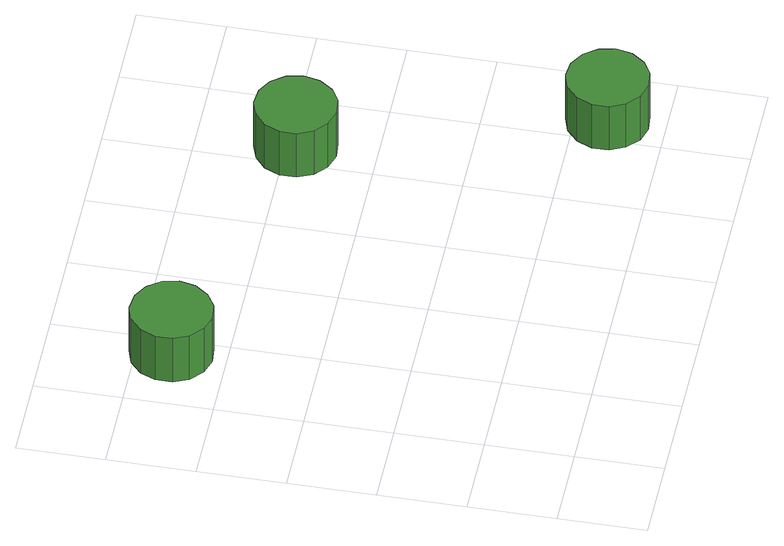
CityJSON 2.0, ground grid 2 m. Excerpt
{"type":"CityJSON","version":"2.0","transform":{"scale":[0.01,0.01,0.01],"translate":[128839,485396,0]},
"CityObjects":{
"tree1":{"type":"SolitaryVegetationObject","attributes":{"function":"something"},"geometry":[{"type":"MultiSurface","lod":"1","boundaries":[[[0,1,2,3,4,5,6,7,8,9,10,11,12,13,14]],[[15,16,17,18,19,20,21,22,23,24,25,26,27,28,29]],[[0,29,28,1]],[[1,28,27,2]],[[2,27,26,3]],[[3,26,25,4]],[[4,25,24,5]],[[5,24,23,6]],[[6,23,22,7]],[[7,22,21,8]],[[8,21,20,9]],[[9,20,19,10]],[[10,19,18,11]],[[11,18,17,12]],[[12,17,16,13]],[[13,16,15,14]],[[14,15,29,0]]]}]},
"tree2":{"type":"SolitaryVegetationObject","attributes":{"function":"something"},"geometry":[{"type":"MultiSurface","lod":"1","boundaries":[[[30,31,32,33,34,35,36,37,38,39,40,41,42,43,44]],[[45,46,47,48,49,50,51,52,53,54,55,56,57,58,59]],[[30,59,58,31]],[[31,58,57,32]],[[32,57,56,33]],[[33,56,55,34]],[[34,55,54,35]],[[35,54,53,36]],[[36,53,52,37]],[[37,52,51,38]],[[38,51,50,39]],[[39,50,49,40]],[[40,49,48,41]],[[41,48,47,42]],[[42,47,46,43]],[[43,46,45,44]],[[44,45,59,30]]]}]},
"tree3":{"type":"SolitaryVegetationObject","attributes":{"function":"something"},"geometry":[{"type":"MultiSurface","lod":"1","boundaries":[[[60,61,62,63,64,65,66,67,68,69,70,71,72,73,74]],[[75,76,77,78,79,80,81,82,83,84,85,86,87,88,89]],[[60,89,88,61]],[[61,88,87,62]],[[62,87,86,63]],[[63,86,85,64]],[[64,85,84,65]],[[65,84,83,66]],[[66,83,82,67]],[[67,82,81,68]],[[68,81,80,69]],[[69,80,79,70]],[[70,79,78,71]],[[71,78,77,72]],[[72,77,76,73]],[[73,76,75,74]],[[74,75,89,60]]]}]}
},
"vertices":[
[254,924,189],[246,962,189],[223,993,189],[190,1012,189],[151,1016,189],[115,1005,189],[86,979,189],[71,944,189],[71,905,189],[86,870,189],[115,844,189],[151,832,189],[190,836,189],[223,856,189],[246,887,189],[246,887,60],[223,856,60],[190,836,60],[151,832,60],[115,844,60],[86,870,60],[71,905,60],[71,944,60],[86,979,60],[115,1005,60],[151,1016,60],[190,1012,60],[223,993,60],[246,962,60],[254,924,60],
[921,776,212],[913,814,212],[890,845,212],[857,864,212],[818,868,212],[782,856,212],[753,831,212],[737,795,212],[737,757,212],[753,722,212],[782,696,212],[818,684,212],[857,688,212],[890,707,212],[913,739,212],[913,739,83],[890,707,83],[857,688,83],[818,684,83],[782,696,83],[753,722,83],[737,757,83],[737,795,83],[753,831,83],[782,856,83],[818,868,83],[857,864,83],[890,845,83],[913,814,83],[921,776,83],
[1156,130,190],[1148,167,190],[1125,198,190],[1092,218,190],[1053,222,190],[1017,210,190],[988,184,190],[972,149,190],[972,110,190],[988,75,190],[1017,49,190],[1053,38,190],[1092,42,190],[1125,61,190],[1148,92,190],[1148,92,61],[1125,61,61],[1092,42,61],[1053,38,61],[1017,49,61],[988,75,61],[972,110,61],[972,149,61],[988,184,61],[1017,210,61],[1053,222,61],[1092,218,61],[1125,198,61],[1148,167,61],[1156,130,61]
]}
